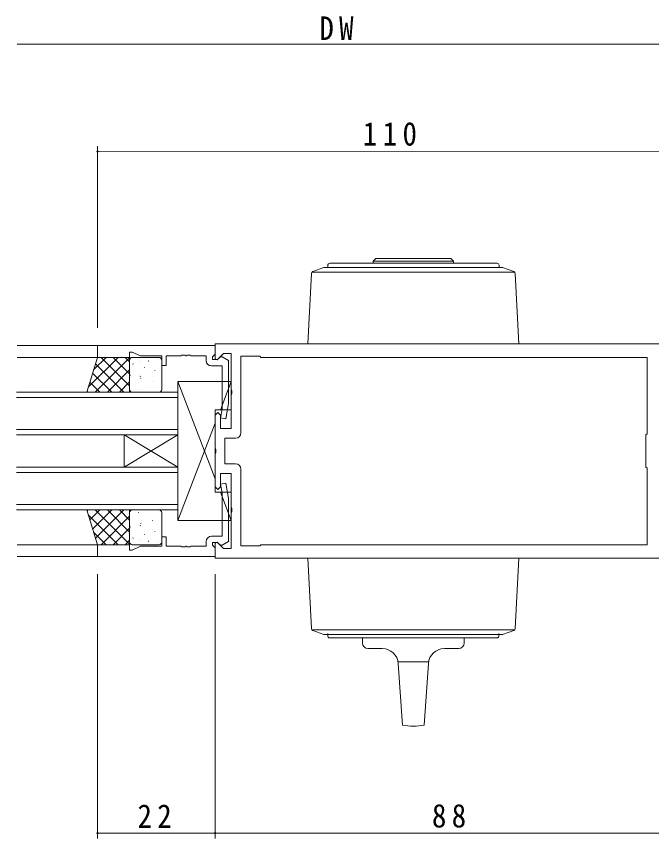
# Model space of a CAD drawing. Units: millimetres, scale not verified. Extents: x -567 to 567, y -403 to 403.
# Drawn here: x 60.1 to 178.8, y -29.6 to 124 of the extents above; entities that cross this region are included whole.
import ezdxf

# ---------------------------------------------------------------- set-up
doc = ezdxf.new("R2010")
doc.units = ezdxf.units.MM
doc.header["$LTSCALE"] = 2
for name, color, linetype, lineweight in [('0-3_YKK_11', 7, 'Continuous', 18), ('0-4_YKK_12', 2, 'Continuous', 18), ('0-5_YKK_13', 4, 'Continuous', 18), ('0-6_YKK_D', 6, 'Continuous', 18)]:
    doc.layers.add(name, color=color, linetype=linetype, lineweight=lineweight)
doc.styles.add('ＭＳ ゴシック', font='')
doc.styles.get('ＭＳ ゴシック').set_extended_font_data('MS Gothic')

msp = doc.modelspace()

# ---------------------------------------------------------------- linework, layer by layer
at = {"layer": '0-3_YKK_11'}
for p, q in [((75.274, 60.347), (75.274, 62.547)), ((75.274, 62.547), (97.274, 62.547)), ((97.274, 60.046), (97.274, 62.847)), ((97.274, 62.847), (181.589, 62.847)), ((97.274, 62.547), (97.274, 60.917)), ((81.274, 60.347), (75.274, 60.347)), ((81.274, 61.347), (81.274, 60.347)), ((81.774, 61.347), (81.274, 61.347)), ((83.34, 60.617), (81.774, 61.347)), ((87.274, 60.617), (83.34, 60.617)), ((87.274, 58.847), (87.274, 60.617)), ((88.074, 60.617), (88.074, 58.847)), ((90.866, 60.617), (88.074, 60.617)), ((91.049, 60.737), (90.866, 60.617)), ((91.599, 60.737), (91.049, 60.737)), ((91.782, 60.617), (91.599, 60.737)), ((91.866, 60.617), (91.782, 60.617)), ((92.049, 60.737), (91.866, 60.617)), ((92.599, 60.737), (92.049, 60.737)), ((92.782, 60.617), (92.599, 60.737)), ((95.574, 60.617), (92.782, 60.617)), ((95.574, 59.747), (95.574, 60.617)), ((96.974, 60.617), (96.774, 60.417)), ((96.774, 60.417), (96.774, 59.947)), ((96.774, 59.947), (97.724, 59.947)), ((97.274, 60.917), (96.974, 60.617)), ((97.644, 59.893), (97.274, 60.046)), ((98.798, 61.047), (97.644, 59.893)), ((97.724, 59.947), (98.224, 60.447)), ((98.224, 60.447), (98.562, 60.447)), ((98.562, 60.447), (99.774, 59.747)), ((100.274, 61.047), (98.798, 61.047)), ((100.274, 54.305), (100.274, 61.047)), ((102.074, 60.547), (105.574, 60.547)), ((102.074, 46.247), (102.074, 60.547)), ((105.574, 60.547), (105.774, 60.347)), ((105.774, 60.347), (177.933, 60.347)), ((105.774, 60.347), (177.933, 60.347)), ((177.933, 60.347), (177.933, 46.047)), ((88.074, 58.847), (87.274, 58.847)), ((98.574, 58.747), (96.574, 58.747)), ((98.574, 50.692), (98.574, 58.747)), ((99.774, 59.747), (99.774, 51.739)), ((100.394, 54.122), (100.274, 54.305)), ((100.394, 53.572), (100.394, 54.122)), ((100.274, 53.388), (100.394, 53.572)), ((100.274, 47.047), (100.274, 53.388)), ((98.282, 49.034), (98.574, 50.692)), ((99.774, 51.739), (99.266, 48.86)), ((97.274, 49.547), (97.774, 50.047)), ((97.274, 43.305), (97.274, 49.547)), ((97.774, 50.047), (98.274, 49.547)), ((98.274, 49.547), (98.274, 47.047)), ((99.266, 48.86), (98.282, 49.034)), ((98.274, 47.047), (100.274, 47.047)), ((99.074, 45.247), (101.074, 45.247)), ((99.074, 40.447), (99.074, 45.247)), ((177.933, 46.047), (177.733, 45.847)), ((177.733, 45.847), (177.733, 39.847)), ((97.394, 43.122), (97.274, 43.305)), ((97.394, 42.572), (97.394, 43.122)), ((97.274, 42.388), (97.394, 42.572)), ((97.274, 36.147), (97.274, 42.388)), ((101.074, 40.447), (99.074, 40.447)), ((98.274, 38.647), (98.274, 36.147)), ((100.274, 38.647), (98.274, 38.647)), ((100.274, 32.305), (100.274, 38.647)), ((102.074, 25.147), (102.074, 39.447)), ((177.733, 39.847), (177.933, 39.647)), ((177.933, 39.647), (177.933, 25.347)), ((97.774, 35.647), (97.274, 36.147)), ((98.274, 36.147), (97.774, 35.647)), ((99.266, 36.834), (98.282, 36.66)), ((98.282, 36.66), (98.574, 35.002)), ((99.774, 33.955), (99.266, 36.834)), ((98.574, 35.002), (98.574, 26.947)), ((99.774, 25.947), (99.774, 33.955)), ((100.394, 32.122), (100.274, 32.305)), ((100.274, 31.388), (100.394, 31.572)), ((100.274, 24.647), (100.274, 31.388)), ((100.394, 31.572), (100.394, 32.122)), ((87.274, 26.847), (87.274, 25.077)), ((88.074, 26.847), (87.274, 26.847)), ((88.074, 25.077), (88.074, 26.847)), ((98.574, 26.947), (96.574, 26.947)), ((75.274, 25.347), (75.274, 23.147)), ((81.274, 25.347), (75.274, 25.347)), ((81.274, 24.347), (81.274, 25.347)), ((83.34, 25.077), (81.774, 24.347)), ((87.274, 25.077), (83.34, 25.077)), ((90.866, 25.077), (88.074, 25.077)), ((91.049, 24.957), (90.866, 25.077)), ((91.599, 24.957), (91.049, 24.957)), ((91.782, 25.077), (91.599, 24.957)), ((91.866, 25.077), (91.782, 25.077)), ((92.049, 24.957), (91.866, 25.077)), ((92.599, 24.957), (92.049, 24.957)), ((92.782, 25.077), (92.599, 24.957)), ((95.574, 25.077), (92.782, 25.077)), ((95.574, 25.947), (95.574, 25.077)), ((96.774, 25.747), (97.724, 25.747)), ((96.774, 25.277), (96.774, 25.747)), ((96.974, 25.077), (96.774, 25.277)), ((97.274, 24.777), (96.974, 25.077)), ((97.274, 25.647), (97.644, 25.801)), ((97.274, 22.847), (97.274, 25.647)), ((97.274, 23.147), (97.274, 24.777)), ((97.644, 25.801), (98.798, 24.647)), ((97.724, 25.747), (98.224, 25.247)), ((98.224, 25.247), (98.562, 25.247)), ((98.562, 25.247), (99.774, 25.947)), ((98.798, 24.647), (100.274, 24.647)), ((105.574, 25.147), (102.074, 25.147)), ((105.774, 25.347), (105.574, 25.147)), ((177.933, 25.347), (105.774, 25.347)), ((75.274, 23.147), (97.274, 23.147)), ((81.774, 24.347), (81.274, 24.347)), ((181.589, 22.847), (97.274, 22.847))]:
    msp.add_line(p, q, dxfattribs=at)
for centre, start, end in [((96.574, 59.747), 180.00001, 269.99999), ((101.074, 46.247), 270.00001, 359.99999), ((101.074, 39.447), 0.00001, 89.99999), ((96.574, 25.947), 90.00001, 179.99999)]:
    msp.add_arc(centre, 1, start, end, dxfattribs=at)
at = {"layer": '0-4_YKK_12'}
for p, q in [((60.274, 62.547), (75.574, 62.547)), ((75.574, 62.547), (60.274, 62.547)), ((60.274, 60.347), (75.474, 60.347)), ((90.274, 53.847), (60.137, 53.847)), ((90.274, 45.847), (90.274, 53.847)), ((60.137, 52.847), (90.274, 52.847)), ((90.274, 46.847), (60.137, 46.847)), ((60.137, 45.847), (90.274, 45.847)), ((90.274, 45.847), (80.274, 39.847)), ((90.274, 39.847), (80.274, 45.847)), ((80.274, 39.847), (80.274, 45.847)), ((90.274, 39.847), (90.274, 45.847)), ((90.274, 39.847), (60.137, 39.847)), ((60.137, 38.847), (90.274, 38.847)), ((90.274, 31.847), (90.274, 39.847)), ((90.274, 32.847), (60.137, 32.847)), ((60.137, 31.847), (90.274, 31.847)), ((60.274, 25.347), (75.474, 25.347)), ((60.274, 23.147), (75.574, 23.147)), ((75.574, 23.147), (60.274, 23.147))]:
    msp.add_line(p, q, dxfattribs=at)
at = {"layer": '0-5_YKK_13'}
for p, q in [((127.274, 78.847), (126.774, 78.347)), ((141.274, 78.847), (127.274, 78.847)), ((141.774, 78.347), (141.274, 78.847)), ((141.774, 78.347), (141.774, 77.947)), ((117.587, 77.123), (115.522, 76.371)), ((150.824, 77.147), (117.724, 77.147)), ((118.294, 77.547), (118.294, 77.147)), ((149.894, 77.947), (118.694, 77.947)), ((150.294, 77.147), (150.294, 77.547)), ((153.026, 76.371), (150.961, 77.123)), ((115.26, 76.017), (114.545, 62.847)), ((115.379, 76.281), (153.169, 76.281)), ((154.003, 62.847), (153.288, 76.017)), ((114.545, 62.847), (154.003, 62.847)), ((73.274, 53.847), (75.274, 60.347)), ((73.562, 54.781), (79.127, 60.347)), ((74.559, 58.024), (76.882, 60.347)), ((74.872, 53.847), (81.274, 60.249)), ((75.274, 60.347), (81.274, 60.347)), ((75.94, 60.347), (81.274, 55.012)), ((78.185, 60.347), (81.274, 57.257)), ((80.43, 60.347), (81.274, 59.502)), ((81.274, 60.347), (81.274, 53.847)), ((86.774, 60.347), (81.774, 60.347)), ((86.71, 59.903), (86.734, 59.859)), ((74.902, 59.139), (80.195, 53.847)), ((81.274, 59.847), (81.274, 54.347)), ((81.895, 59.112), (81.919, 59.068)), ((83.351, 59.539), (83.359, 59.532)), ((84.086, 58.469), (84.11, 58.425)), ((84.766, 59.711), (84.854, 59.664)), ((87.274, 54.347), (87.274, 59.847)), ((74.374, 57.422), (77.95, 53.847)), ((77.117, 53.847), (81.274, 58.003)), ((81.369, 57.72), (81.376, 57.713)), ((81.462, 57.036), (81.486, 56.992)), ((85.556, 57.564), (85.564, 57.557)), ((85.976, 57.878), (86, 57.834)), ((73.846, 55.705), (75.704, 53.847)), ((79.362, 53.847), (81.274, 55.758)), ((83.241, 56.821), (83.33, 56.774)), ((83.352, 56.444), (83.376, 56.4)), ((83.536, 55.778), (83.544, 55.771)), ((85.544, 55.801), (85.568, 55.757)), ((97.274, 37.647), (90.275, 55.847)), ((90.275, 55.847), (90.275, 29.847)), ((90.275, 55.847), (100.274, 55.847)), ((100.274, 55.847), (98.236, 50.547)), ((100.274, 55.847), (100.274, 50.547)), ((81.274, 53.847), (73.274, 53.847)), ((73.318, 53.988), (73.459, 53.847)), ((81.774, 53.847), (86.774, 53.847)), ((82.92, 54.368), (82.944, 54.324)), ((97.274, 48.046), (90.275, 29.847)), ((97.274, 35.147), (100.274, 35.147)), ((100.274, 29.847), (98.236, 35.147)), ((100.274, 35.147), (100.274, 29.847)), ((81.274, 31.847), (73.274, 31.847)), ((73.274, 31.847), (75.274, 25.347)), ((73.318, 31.705), (73.459, 31.847)), ((73.562, 30.912), (79.127, 25.347)), ((73.846, 29.988), (75.704, 31.847)), ((74.374, 28.271), (77.95, 31.847)), ((74.872, 31.847), (81.274, 25.445)), ((74.902, 26.554), (80.195, 31.847)), ((77.117, 31.847), (81.274, 27.69)), ((79.362, 31.847), (81.274, 29.935)), ((81.274, 25.347), (81.274, 31.847)), ((81.274, 25.847), (81.274, 31.347)), ((81.774, 31.847), (86.774, 31.847)), ((82.92, 31.326), (82.944, 31.37)), ((87.274, 31.347), (87.274, 25.847)), ((75.94, 25.347), (81.274, 30.681)), ((83.352, 29.249), (83.376, 29.293)), ((83.536, 29.915), (83.544, 29.922)), ((85.544, 29.892), (85.568, 29.936)), ((90.275, 29.847), (100.274, 29.847)), ((74.559, 27.669), (76.882, 25.347)), ((78.185, 25.347), (81.274, 28.436)), ((81.369, 27.974), (81.376, 27.98)), ((81.462, 28.658), (81.486, 28.702)), ((83.241, 28.872), (83.33, 28.919)), ((85.556, 28.129), (85.564, 28.136)), ((85.976, 27.816), (86, 27.86)), ((80.43, 25.347), (81.274, 26.191)), ((81.895, 26.581), (81.919, 26.625)), ((83.351, 26.155), (83.359, 26.161)), ((84.086, 27.224), (84.11, 27.268)), ((75.274, 25.347), (81.274, 25.347)), ((86.774, 25.347), (81.774, 25.347)), ((84.766, 25.983), (84.854, 26.03)), ((86.71, 25.791), (86.734, 25.835)), ((114.545, 22.847), (115.26, 9.677)), ((114.545, 22.847), (154.003, 22.847)), ((153.288, 9.677), (154.003, 22.847)), ((153.169, 9.413), (115.379, 9.413)), ((115.522, 9.322), (117.587, 8.571)), ((150.961, 8.571), (153.026, 9.322)), ((117.724, 8.547), (150.824, 8.547)), ((118.274, 8.347), (118.274, 8.747)), ((149.874, 7.947), (118.674, 7.947)), ((124.774, 6.947), (124.774, 7.947)), ((143.774, 7.947), (143.774, 6.947)), ((150.274, 8.747), (150.274, 8.347)), ((128.477, 5.947), (125.774, 5.947)), ((142.774, 5.947), (140.071, 5.947)), ((137.113, 3.447), (131.435, 3.447)), ((131.469, 3.156), (132.274, -8.34)), ((137.079, 3.156), (136.274, -8.34))]:
    msp.add_line(p, q, dxfattribs=at)
for points in [[(126.774, 77.947), (126.774, 78.347), (141.774, 78.347)], [(97.274, 35.147), (97.274, 50.547), (100.274, 50.547)]]:
    msp.add_lwpolyline(points, dxfattribs=at)
for centre, radius, start, end in [((117.724, 76.747), 0.4, 90, 110), ((118.694, 77.547), 0.4, 90, 180), ((149.894, 77.547), 0.4, 0, 90), ((150.824, 76.747), 0.4, 70, 90), ((115.659, 75.995), 0.4, 110, 176.89488), ((152.889, 75.995), 0.4, 3.10512, 70), ((81.774, 59.847), 0.5, 90, 180), ((86.774, 59.847), 0.5, 0, 90), ((81.774, 54.347), 0.5, 180, 270), ((86.774, 54.347), 0.5, 270, 0), ((81.774, 31.347), 0.5, 90, 180), ((86.774, 31.347), 0.5, 0, 90), ((81.774, 25.847), 0.5, 180, 270), ((86.774, 25.847), 0.5, 270, 0), ((115.659, 9.698), 0.4, 183.10512, 250), ((152.889, 9.698), 0.4, 290, 356.89488), ((117.724, 8.947), 0.4, 250, 270), ((118.674, 8.347), 0.4, 180, 270), ((149.874, 8.347), 0.4, 270, 0), ((150.824, 8.947), 0.4, 270, 290), ((125.774, 6.947), 1, 180, 270), ((142.774, 6.947), 1, 270, 0), ((128.477, 2.947), 3, 4.00379, 90), ((140.071, 2.947), 3, 90, 175.99621), ((134.274, 0.947), 9.5, 257.8468, 270), ((134.274, 0.947), 9.5, 270, 282.1532)]:
    msp.add_arc(centre, radius, start, end, dxfattribs=at)
at = {"layer": '0-6_YKK_D'}
for p, q in [((180.274, 118.844), (60.274, 118.844)), ((185.274, 118.844), (176.614, 118.844)), ((75.273, 65.847), (75.267, 99.835)), ((185.263, 98.856), (75.267, 98.835)), ((75.274, 19.847), (75.274, -29.553)), ((97.274, 19.847), (97.274, -29.553)), ((97.274, 19.847), (97.274, -29.553)), ((75.274, -28.553), (97.274, -28.553)), ((97.274, -28.553), (185.274, -28.553))]:
    msp.add_line(p, q, dxfattribs=at)
for centre, start, end in [((75.267, 98.835), 0.01087, 180.01087), ((75.267, 98.835), 180.01087, 0.01087), ((75.274, -28.553), 0, 180), ((75.274, -28.553), 180, 0), ((97.274, -28.553), 0, 180), ((97.274, -28.553), 0, 180), ((97.274, -28.553), 180, 0), ((97.274, -28.553), 180, 0)]:
    msp.add_arc(centre, 0.106, start, end, dxfattribs=at)

# ---------------------------------------------------------------- texts
at = {"layer": '0-6_YKK_D', "color": 7, "char_height": 4.399, "attachment_point": 7, "style": 'ＭＳ ゴシック'}
for s, insert in [('\\T1.37;\\W0.9;DW', (116.725, 119.644)), ('\\T1.37;\\W0.9;22', (82.754, -27.553)), ('\\T1.37;\\W0.9;88', (137.754, -27.553))]:
    msp.add_mtext(s, dxfattribs=dict(at, insert=insert))
at = {"layer": '0-6_YKK_D', "color": 7, "insert": (124.825, 99.845), "char_height": 4.399, "attachment_point": 7, "rotation": 0.011, "style": 'ＭＳ ゴシック'}
msp.add_mtext('\\T1.38;\\W0.9;110', dxfattribs=at)

doc.saveas('drawing.dxf')
